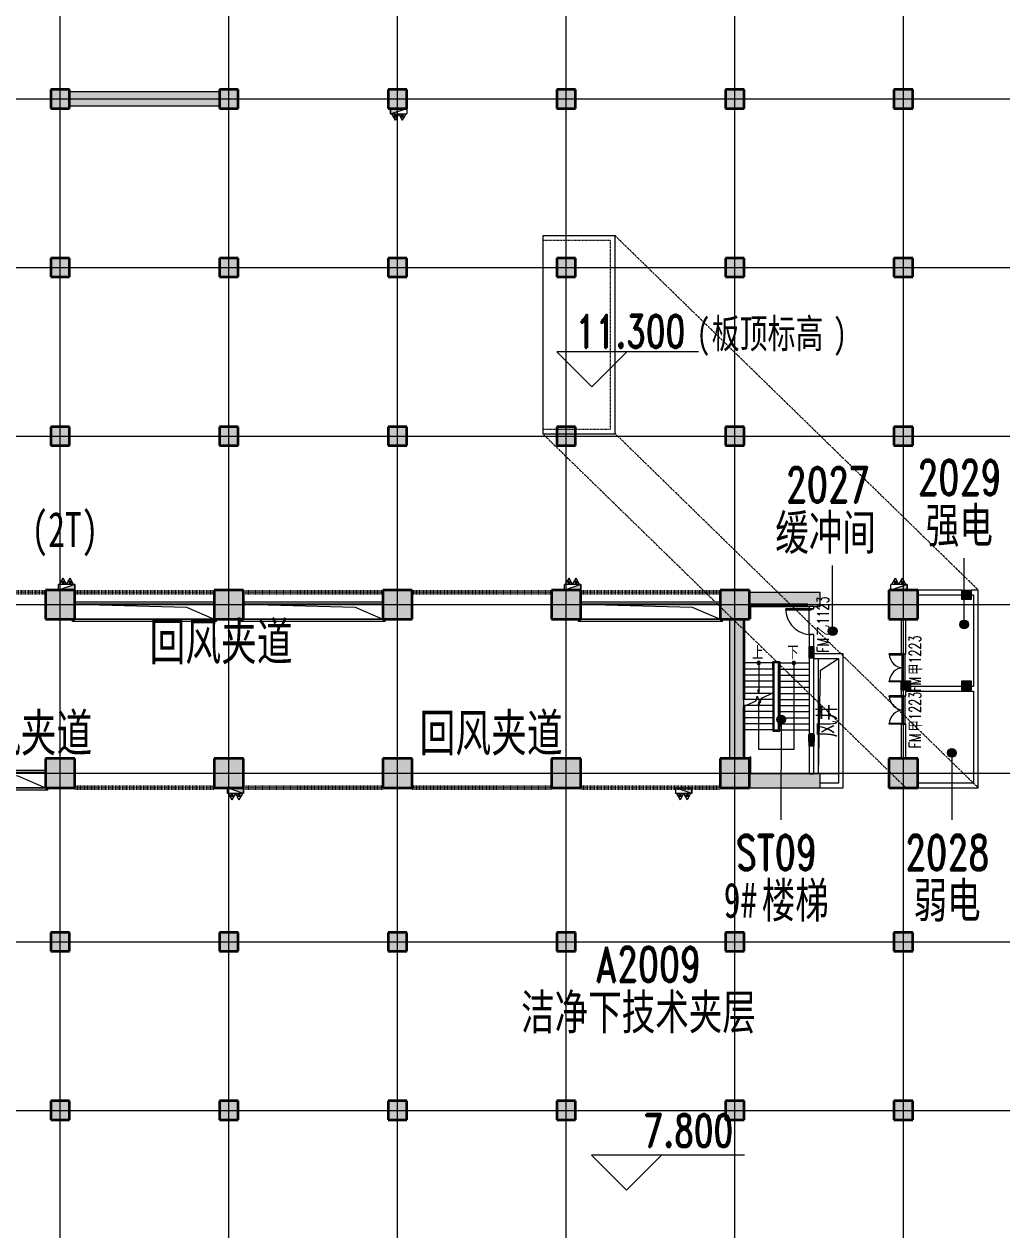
# Model space of a CAD drawing. Header units: millimetres. Extents: x -172041 to 399210, y -31706 to 192400.
# Drawn here: x 200055 to 241807, y 88494 to 139997 of the extents above; entities that cross this region are included whole.
import ezdxf

# ---------------------------------------------------------------- set-up
doc = ezdxf.new("R2010")
doc.units = ezdxf.units.MM
for name, pattern in [('Dash', [6.35, 3.175, -3.175]), ('划线', [6.36, 3.18, -3.18]), ('架空线', [3.97, 2.38, -1.59]), ('轴网线', [22.04, 18.38, -1.83, 0, -1.83])]:
    doc.linetypes.add(name, pattern=pattern)
doc.layers.get('0').update_dxf_attribs({"color": 8})
for name, color, linetype, lineweight in [('A-ANNO-NOTE', 8, 'Continuous', 5), ('A-AREA', 8, 'Continuous', 5), ('A-AREA-IDEN', 8, 'Continuous', 9), ('A-DETL', 8, 'Continuous', 18), ('A-DETL-GENF', 8, 'Continuous', 18), ('A-DOOR', 8, 'Continuous', 5), ('A-DOOR-IDEN', 8, 'Continuous', 9), ('A-DOOR-OPNG', 8, 'Continuous', 5), ('A-FLOR', 8, 'Continuous', 5), ('A-FLOR-HRAL', 8, 'Continuous', 5), ('A-GENM', 8, 'Continuous', 5), ('A-WALL', 8, 'Continuous', 5), ('A-WALL-PATT', 8, 'Continuous', 9), ('M-EQPM', 8, 'Continuous', 5), ('S-COLS', 8, 'Continuous', 5), ('S-GRID', 8, 'Continuous', 9), ('S-STRS', 8, 'Continuous', 5), ('S-STRS-MBND', 8, 'Continuous', 5)]:
    doc.layers.add(name, color=color, linetype=linetype, lineweight=lineweight)
doc.styles.add('RomanD', font='romand__.ttf', dxfattribs={"width": 0.7, "height": 1500})
doc.styles.add('RomanD_1', font='romand__.ttf', dxfattribs={"width": 0.7, "height": 1400})
doc.styles.add('RomanD_4', font='romand__.ttf', dxfattribs={"width": 0.7, "height": 500})
doc.styles.add('仿宋', font='', dxfattribs={"width": 0.7, "height": 500})
doc.styles.add('仿宋_2', font='', dxfattribs={"width": 0.7, "height": 1500})
doc.styles.add('仿宋_4', font='', dxfattribs={"width": 0.7, "height": 1600})
doc.styles.add('仿宋_6', font='', dxfattribs={"width": 0.7, "height": 750})
doc.styles.add('仿宋_7', font='', dxfattribs={"width": 0.7, "height": 1250})
doc.styles.add('微软雅黑', font='Microsoft YaHei.ttf', dxfattribs={"width": 0.7, "height": 500})
doc.styles.get('仿宋').set_extended_font_data('FangSong')
doc.styles.get('仿宋_2').set_extended_font_data('FangSong')
doc.styles.get('仿宋_4').set_extended_font_data('FangSong')
doc.styles.get('仿宋_6').set_extended_font_data('FangSong')
doc.styles.get('仿宋_7').set_extended_font_data('FangSong')
pattern_1 = [(45, (144309.9, 0), (-1060.66, 1060.66), []), (135, (144309.9, 0), (-1060.66, -1060.66), [])]
pattern_2 = [(45, (-5e-09, 2e-10), (-1060.66, 1060.66), []), (135, (-5e-09, 2e-10), (-1060.66, -1060.66), [])]

# ---------------------------------------------------------------- blocks, each defined once
blk = doc.blocks.new('X-ST-F3-02-C-001_HLP2_rvt-1-LAY-2F-1_500-A')
at = {"layer": 'S-COLS', "true_color": 0xc0c0c0}
for points in [[(202000, 136400), (202000, 137200), (201200, 137200), (201200, 136400)], [(209200, 136400), (209200, 137200), (208400, 137200), (208400, 136400)], [(216400, 136400), (216400, 137200), (215600, 137200), (215600, 136400)], [(223600, 136400), (223600, 137200), (222800, 137200), (222800, 136400)], [(230800, 136400), (230800, 137200), (230000, 137200), (230000, 136400), (230400, 136400)], [(237200, 136400), (238000, 136400), (238000, 137200), (237200, 137200)], [(202000, 129200), (202000, 130000), (201200, 130000), (201200, 129200)], [(209200, 129200), (209200, 130000), (208400, 130000), (208400, 129200)], [(216400, 129200), (216400, 130000), (215600, 130000), (215600, 129200)], [(223600, 129200), (223600, 130000), (222800, 130000), (222800, 129200)], [(230800, 129200), (230800, 130000), (230000, 130000), (230000, 129200), (230400, 129200)], [(238000, 129200), (238000, 130000), (237200, 130000), (237200, 129200), (237413, 129200)], [(201200, 122000), (202000, 122000), (202000, 122800), (201200, 122800)], [(209200, 122000), (209200, 122800), (208400, 122800), (208400, 122000)], [(216400, 122000), (216400, 122800), (215600, 122800), (215600, 122000)], [(223600, 122000), (223600, 122800), (222800, 122800), (222800, 122000)], [(230800, 122000), (230800, 122800), (230000, 122800), (230000, 122000)], [(238000, 122000), (238000, 122800), (237200, 122800), (237200, 122000)], [(200975, 114575), (202225, 114575), (202225, 115825), (200975, 115825), (200975, 114622)], [(209425, 114575), (209425, 115825), (208175, 115825), (208175, 114575), (208328, 114575)], [(215375, 114575), (216625, 114575), (216625, 115825), (215375, 115825), (215375, 115225)], [(222575, 114575), (223825, 114575), (223825, 115825), (222575, 115825), (222575, 114671)], [(230241, 114575), (231025, 114575), (231025, 115825), (229775, 115825), (229775, 114575), (230175, 114575)], [(238225, 114575), (238225, 115825), (236975, 115825), (236975, 114575), (237451, 114575)], [(233575, 109350), (233775, 109350), (233775, 109650), (233575, 109650), (233575, 109427)], [(202225, 107375), (202225, 108625), (200975, 108625), (200975, 107375)], [(209425, 107375), (209425, 108625), (208175, 108625), (208175, 107375)], [(216625, 107375), (216625, 108625), (215375, 108625), (215375, 107375)], [(223825, 107375), (223825, 108625), (222575, 108625), (222575, 107375)], [(230775, 107375), (231025, 107375), (231025, 108625), (229775, 108625), (229775, 107375), (230241, 107375)], [(236975, 107375), (238225, 107375), (238225, 108625), (236975, 108625), (236975, 107917)], [(202000, 100400), (202000, 101200), (201200, 101200), (201200, 100400), (201902, 100400)], [(209200, 100400), (209200, 101200), (208400, 101200), (208400, 100400)], [(216400, 100400), (216400, 101200), (215600, 101200), (215600, 100400)], [(223600, 100400), (223600, 101200), (222800, 101200), (222800, 100400)], [(230800, 100400), (230800, 101200), (230000, 101200), (230000, 100400)], [(238000, 100400), (238000, 101200), (237200, 101200), (237200, 100400), (237824, 100400)], [(202000, 93200), (202000, 94000), (201200, 94000), (201200, 93200)], [(209200, 93200), (209200, 94000), (208400, 94000), (208400, 93200), (208471, 93200)], [(216400, 93200), (216400, 94000), (215600, 94000), (215600, 93200)], [(222891, 93200), (223600, 93200), (223600, 94000), (222800, 94000), (222800, 93200)], [(230800, 93200), (230800, 94000), (230000, 94000), (230000, 93200)], [(238000, 93200), (238000, 94000), (237200, 94000), (237200, 93200)]]:
    blk.add_hatch(color=9, dxfattribs=at).paths.add_polyline_path(points, flags=0)
at = {"layer": 'S-COLS', "true_color": 0x808080}
for points in [[(240400, 115425), (240500, 115425), (240500, 115825), (240100, 115825), (240104, 115425)], [(233760, 113160), (233775, 113160), (233775, 113410), (233575, 113410), (233575, 113160), (233724, 113160)], [(233773, 112910), (233775, 112910), (233775, 113160), (233575, 113160), (233575, 112910)], [(237900, 111550), (237900, 111950), (237500, 111950), (237500, 111550), (237811, 111550)], [(240500, 111550), (240500, 111950), (240100, 111950), (240100, 111550)], [(233621, 109150), (233775, 109150), (233775, 109350), (233575, 109350), (233575, 109150)]]:
    blk.add_hatch(color=8, dxfattribs=at).paths.add_polyline_path(points, flags=0)
at = {"layer": 'S-COLS', "color": 7, "lineweight": 35}
for p, q in [((202000, 137200), (201200, 137200)), ((201200, 137200), (201200, 136400)), ((202000, 136400), (202000, 137200)), ((209200, 137200), (208400, 137200)), ((208400, 137200), (208400, 136400)), ((209200, 136400), (209200, 137200)), ((216400, 137200), (215600, 137200)), ((215600, 137200), (215600, 136400)), ((216400, 136400), (216400, 137200)), ((223600, 137200), (222800, 137200)), ((222800, 137200), (222800, 136400)), ((223600, 136400), (223600, 137200)), ((230800, 137200), (230000, 137200)), ((230000, 137200), (230000, 136400)), ((230800, 136400), (230800, 137200)), ((238000, 137200), (237200, 137200)), ((237200, 137200), (237200, 136400)), ((238000, 136400), (238000, 137200)), ((201200, 136400), (202000, 136400)), ((208400, 136400), (209200, 136400)), ((215600, 136400), (216400, 136400)), ((222800, 136400), (223600, 136400)), ((230000, 136400), (230800, 136400)), ((237200, 136400), (238000, 136400)), ((202000, 130000), (201200, 130000)), ((201200, 130000), (201200, 129200)), ((202000, 129200), (202000, 130000)), ((209200, 130000), (208400, 130000)), ((208400, 130000), (208400, 129200)), ((209200, 129200), (209200, 130000)), ((216400, 130000), (215600, 130000)), ((215600, 130000), (215600, 129200)), ((216400, 129200), (216400, 130000)), ((223600, 130000), (222800, 130000)), ((222800, 130000), (222800, 129200)), ((223600, 129200), (223600, 130000)), ((230800, 130000), (230000, 130000)), ((230000, 130000), (230000, 129200)), ((230800, 129200), (230800, 130000)), ((238000, 130000), (237200, 130000)), ((237200, 130000), (237200, 129200)), ((238000, 129200), (238000, 130000)), ((201200, 129200), (202000, 129200)), ((208400, 129200), (209200, 129200)), ((215600, 129200), (216400, 129200)), ((222800, 129200), (223600, 129200)), ((230000, 129200), (230800, 129200)), ((237200, 129200), (238000, 129200)), ((202000, 122800), (201200, 122800)), ((201200, 122800), (201200, 122000)), ((202000, 122000), (202000, 122800)), ((209200, 122800), (208400, 122800)), ((208400, 122800), (208400, 122000)), ((209200, 122000), (209200, 122800)), ((216400, 122800), (215600, 122800)), ((215600, 122800), (215600, 122000)), ((216400, 122000), (216400, 122800)), ((223600, 122800), (222800, 122800)), ((222800, 122800), (222800, 122000)), ((223600, 122000), (223600, 122800)), ((230800, 122800), (230000, 122800)), ((230000, 122800), (230000, 122000)), ((230800, 122000), (230800, 122800)), ((238000, 122800), (237200, 122800)), ((237200, 122800), (237200, 122000)), ((238000, 122000), (238000, 122800)), ((201200, 122000), (202000, 122000)), ((208400, 122000), (209200, 122000)), ((215600, 122000), (216400, 122000)), ((222800, 122000), (223600, 122000)), ((230000, 122000), (230800, 122000)), ((237200, 122000), (238000, 122000)), ((202225, 115825), (200975, 115825)), ((200975, 115825), (200975, 114575)), ((202225, 114575), (202225, 115825)), ((209425, 115825), (208175, 115825)), ((208175, 115825), (208175, 114575)), ((209425, 114575), (209425, 115825)), ((216625, 115825), (215375, 115825)), ((215375, 115825), (215375, 114575)), ((216625, 114575), (216625, 115825)), ((223825, 115825), (222575, 115825)), ((222575, 115825), (222575, 114575)), ((223825, 114575), (223825, 115825)), ((231025, 115825), (229775, 115825)), ((229775, 115825), (229775, 114575)), ((231025, 114575), (231025, 115825)), ((238225, 115825), (236975, 115825)), ((236975, 115825), (236975, 114575)), ((238225, 114575), (238225, 115825)), ((200975, 114575), (202225, 114575)), ((208175, 114575), (209425, 114575)), ((215375, 114575), (216625, 114575)), ((222575, 114575), (223825, 114575)), ((229775, 114575), (231025, 114575)), ((236975, 114575), (238225, 114575)), ((233775, 109650), (233575, 109650)), ((233575, 109650), (233575, 109350)), ((233575, 109350), (233775, 109350)), ((233775, 109350), (233775, 109650)), ((202225, 108625), (200975, 108625)), ((200975, 108625), (200975, 107375)), ((202225, 107375), (202225, 108625)), ((209425, 108625), (208175, 108625)), ((208175, 108625), (208175, 107375)), ((209425, 107375), (209425, 108625)), ((216625, 108625), (215375, 108625)), ((215375, 108625), (215375, 107375)), ((216625, 107375), (216625, 108625)), ((223825, 108625), (222575, 108625)), ((222575, 108625), (222575, 107375)), ((223825, 107375), (223825, 108625)), ((231025, 108625), (229775, 108625)), ((229775, 108625), (229775, 107375)), ((231025, 107375), (231025, 108625)), ((238225, 108625), (236975, 108625)), ((236975, 108625), (236975, 107375)), ((238225, 107375), (238225, 108625)), ((200975, 107375), (202225, 107375)), ((208175, 107375), (209425, 107375)), ((215375, 107375), (216625, 107375)), ((222575, 107375), (223825, 107375)), ((229775, 107375), (231025, 107375)), ((236975, 107375), (238225, 107375)), ((202000, 101200), (201200, 101200)), ((201200, 101200), (201200, 100400)), ((202000, 100400), (202000, 101200)), ((209200, 101200), (208400, 101200)), ((208400, 101200), (208400, 100400)), ((209200, 100400), (209200, 101200)), ((216400, 101200), (215600, 101200)), ((215600, 101200), (215600, 100400)), ((216400, 100400), (216400, 101200)), ((223600, 101200), (222800, 101200)), ((222800, 101200), (222800, 100400)), ((223600, 100400), (223600, 101200)), ((230800, 101200), (230000, 101200)), ((230000, 101200), (230000, 100400)), ((230800, 100400), (230800, 101200)), ((238000, 101200), (237200, 101200)), ((237200, 101200), (237200, 100400)), ((238000, 100400), (238000, 101200)), ((201200, 100400), (202000, 100400)), ((208400, 100400), (209200, 100400)), ((215600, 100400), (216400, 100400)), ((222800, 100400), (223600, 100400)), ((230000, 100400), (230800, 100400)), ((237200, 100400), (238000, 100400)), ((202000, 94000), (201200, 94000)), ((201200, 94000), (201200, 93200)), ((202000, 93200), (202000, 94000)), ((209200, 94000), (208400, 94000)), ((208400, 94000), (208400, 93200)), ((209200, 93200), (209200, 94000)), ((216400, 94000), (215600, 94000)), ((215600, 94000), (215600, 93200)), ((216400, 93200), (216400, 94000)), ((223600, 94000), (222800, 94000)), ((222800, 94000), (222800, 93200)), ((223600, 93200), (223600, 94000)), ((230800, 94000), (230000, 94000)), ((230000, 94000), (230000, 93200)), ((230800, 93200), (230800, 94000)), ((238000, 94000), (237200, 94000)), ((237200, 94000), (237200, 93200)), ((238000, 93200), (238000, 94000)), ((201200, 93200), (202000, 93200)), ((208400, 93200), (209200, 93200)), ((215600, 93200), (216400, 93200)), ((222800, 93200), (223600, 93200)), ((230000, 93200), (230800, 93200)), ((237200, 93200), (238000, 93200))]:
    blk.add_line(p, q, dxfattribs=at)
at = {"layer": 'S-COLS', "color": 7, "lineweight": 15}
for p, q in [((240100, 115425), (240100, 115825)), ((240100, 115825), (240500, 115825)), ((240500, 115425), (240100, 115425)), ((240500, 115825), (240500, 115425)), ((233575, 113410), (233775, 113410)), ((233575, 113160), (233575, 113410)), ((233775, 113410), (233775, 113160)), ((233775, 113160), (233575, 113160)), ((233575, 112910), (233575, 113160)), ((233775, 112910), (233575, 112910)), ((233775, 113160), (233775, 112910)), ((237500, 111550), (237500, 111950)), ((237500, 111950), (237900, 111950)), ((237900, 111950), (237900, 111550)), ((240100, 111550), (240100, 111950)), ((240100, 111950), (240500, 111950)), ((240500, 111950), (240500, 111550)), ((237900, 111550), (237500, 111550)), ((240500, 111550), (240100, 111550)), ((233575, 109150), (233575, 109350)), ((233775, 109350), (233775, 109150)), ((233775, 109150), (233575, 109150))]:
    blk.add_line(p, q, dxfattribs=at)
blk = doc.blocks.new('栏杆扶手 - 栏杆扶手-1093196-LAY-2F-1_500-A')
at = {"layer": 'A-FLOR-HRAL', "lineweight": 15}
for p, q in [((232025, 111430), (232025, 109850)), ((232075, 111453), (232075, 109850)), ((232025, 109850), (232025, 109800)), ((232025, 109850), (232025, 109800)), ((232025, 109850), (232025, 109800)), ((232025, 109800), (232325, 109800)), ((232075, 109850), (232275, 109850)), ((232275, 109850), (232275, 109990)), ((232325, 109800), (232325, 109990))]:
    blk.add_line(p, q, dxfattribs=at)
blk = doc.blocks.new('顶部扶栏类型 - 顶部扶栏_内部_-1093204-LAY-2F-1_500-A')
at = {"layer": 'A-FLOR-HRAL', "lineweight": 15}
for p, q in [((232025, 112710), (232025, 112760)), ((232025, 112760), (232200, 112760)), ((232200, 112710), (232075, 112710)), ((232200, 112760), (232325, 112760)), ((232275, 112710), (232200, 112710)), ((232275, 112635), (232275, 112710)), ((232275, 109990), (232275, 112635)), ((232325, 112635), (232275, 112635)), ((232325, 112760), (232325, 112635)), ((232325, 112635), (232325, 109990)), ((232325, 109990), (232275, 109990))]:
    blk.add_line(p, q, dxfattribs=at)
blk = doc.blocks.new('顶部扶栏类型 - 顶部扶栏_内部_-V21-LAY-2F-1_500-A')
at = {"layer": 'A-FLOR-HRAL', "lineweight": 15}
for p, q in [((232025, 112710), (232025, 112760)), ((232200, 112760), (232025, 112760)), ((232200, 112710), (232075, 112710)), ((232325, 112760), (232200, 112760)), ((232300, 112710), (232200, 112710)), ((232275, 109990), (232275, 112635)), ((232325, 112635), (232325, 112760)), ((232325, 109990), (232325, 112635))]:
    blk.add_line(p, q, dxfattribs=at)
blk = doc.blocks.new('顶部扶栏类型 - 顶部扶栏_内部_-1093252-LAY-2F-1_500-A')
at = {"layer": 'A-FLOR-HRAL', "lineweight": 15}
for p, q in [((232025, 112710), (232075, 112710)), ((232025, 112490), (232025, 112710)), ((232075, 112490), (232025, 112490)), ((232075, 112710), (232075, 112490))]:
    blk.add_line(p, q, dxfattribs=at)
blk = doc.blocks.new('顶部扶栏类型 - 顶部扶栏_内部_-V22-LAY-2F-1_500-A')
at = {"layer": 'A-FLOR-HRAL', "lineweight": 15}
for p, q in [((232075, 112710), (232025, 112710)), ((232025, 112710), (232025, 111430)), ((232075, 112710), (232075, 111453)), ((232025, 111430), (232075, 111453))]:
    blk.add_line(p, q, dxfattribs=at)
blk = doc.blocks.new('上楼梯路径-C - 顺砌剖面-1881070-LAY-2F-1_500-A')
at = {"layer": 'A-DETL-GENF', "true_color": 0x808080}
blk.add_hatch(color=8, dxfattribs=at).paths.add_polyline_path([(0, 75), (-38, 65), (-65, 37), (-75, 0), (-65, -38), (-53, -53), (-19, -72), (19, -72), (53, -53), (72, -19), (72, 10), (65, 37), (53, 53), (19, 72)], flags=0)
at = {"layer": 'A-DETL-GENF'}
for p, q in [((0, 1300), (-39, 1155)), ((0, 75), (0, 1300)), ((0, 1300), (39, 1155)), ((0, 0), (0, 75))]:
    blk.add_line(p, q, dxfattribs=at)
for start, end in [(90, 270), (270, 90)]:
    blk.add_arc((0, 0), 75, start, end, dxfattribs=at)
blk = doc.blocks.new('下楼梯路径-C - 顺砌剖面-1882375-LAY-2F-1_500-A')
at = {"layer": 'A-DETL-GENF', "true_color": 0x808080}
blk.add_hatch(color=8, dxfattribs=at).paths.add_polyline_path([(619, -1180), (626, -1198), (654, -1226), (691, -1236), (729, -1226), (756, -1198), (766, -1161), (756, -1123), (741, -1106), (711, -1088), (682, -1088), (654, -1096), (626, -1123), (619, -1142)], flags=0)
at = {"layer": 'A-DETL-GENF'}
for p, q in [((-3009, -1161), (-3009, 339)), ((-3009, 339), (-964, 339)), ((-964, 339), (-1109, 378)), ((-964, 339), (-1109, 300)), ((619, -1161), (-3009, -1161)), ((691, -1161), (619, -1161))]:
    blk.add_line(p, q, dxfattribs=at)
for start, end in [(360, 180), (180, 360)]:
    blk.add_arc((691, -1161), 75, start, end, dxfattribs=at)
blk = doc.blocks.new('AR-F3-00-STA-001_HLP2_rvt-1-LAY-2F-1_500-A')
at = {"layer": 'S-STRS', "lineweight": 15}
for p, q in [((233575, 113925), (233575, 114985)), ((231350, 112710), (230831, 112710)), ((232025, 112450), (230831, 112450)), ((231490, 112710), (231350, 112710)), ((232025, 112710), (231500, 112710)), ((232325, 112710), (232850, 112710)), ((232325, 112450), (233575, 112450)), ((232855, 112710), (232980, 112710)), ((232985, 112710), (233000, 112710)), ((233000, 112710), (233575, 112710)), ((232025, 112190), (230831, 112190)), ((232025, 111930), (230831, 111930)), ((232325, 112190), (233575, 112190)), ((232325, 111930), (233575, 111930)), ((232025, 111670), (230831, 111670)), ((231983, 111410), (230831, 111410)), ((232025, 111410), (231983, 111410)), ((232325, 111670), (233575, 111670)), ((232325, 111410), (233575, 111410)), ((230775, 111150), (230775, 110890)), ((231325, 111150), (230775, 111150)), ((230775, 110890), (230775, 110847)), ((230867, 110890), (230775, 110890)), ((232025, 110890), (230867, 110890)), ((231425, 111150), (231325, 111150)), ((231525, 111150), (231425, 111150)), ((232025, 111150), (231525, 111150)), ((232325, 111150), (233575, 111150)), ((232325, 110890), (233575, 110890)), ((232025, 110630), (230831, 110630)), ((232025, 110370), (230831, 110370)), ((232325, 110630), (233575, 110630)), ((232325, 110370), (233575, 110370)), ((232025, 110110), (230831, 110110)), ((232025, 109850), (230831, 109850)), ((232325, 110110), (233575, 110110)), ((232325, 109850), (233575, 109850))]:
    blk.add_line(p, q, dxfattribs=at)
at = {"layer": 'S-STRS', "linetype": '架空线', "lineweight": 15}
for p, q in [((231350, 112710), (230831, 112710)), ((232025, 112450), (230831, 112450)), ((231490, 112710), (231350, 112710)), ((232025, 112710), (231500, 112710)), ((232325, 112710), (232850, 112710)), ((232325, 112450), (233575, 112450)), ((232855, 112710), (232980, 112710)), ((232985, 112710), (233000, 112710)), ((233000, 112710), (233575, 112710)), ((232025, 112190), (230831, 112190)), ((232025, 111930), (230831, 111930)), ((232325, 112190), (233575, 112190)), ((232325, 111930), (233575, 111930)), ((232025, 111670), (230831, 111670)), ((231983, 111410), (230831, 111410)), ((232025, 111410), (231983, 111410)), ((232325, 111670), (233575, 111670)), ((232325, 111410), (233575, 111410)), ((231325, 111150), (230775, 111150)), ((230867, 110890), (230775, 110890)), ((232025, 110890), (230867, 110890)), ((231425, 111150), (231325, 111150)), ((231525, 111150), (231425, 111150)), ((232025, 111150), (231525, 111150)), ((232325, 111150), (233575, 111150)), ((232325, 110890), (233575, 110890)), ((232025, 110630), (230831, 110630)), ((232025, 110370), (230831, 110370)), ((232325, 110630), (233575, 110630)), ((232325, 110370), (233575, 110370)), ((232025, 110110), (230831, 110110)), ((232025, 109850), (230831, 109850)), ((232325, 110110), (233575, 110110)), ((232325, 109850), (233575, 109850))]:
    blk.add_line(p, q, dxfattribs=at)
at = {"layer": 'S-STRS-MBND', "lineweight": 15}
for p, q in [((231312, 111097), (231359, 111292)), ((231359, 111292), (231491, 111008)), ((231538, 111203), (232075, 111453)), ((230775, 110847), (231312, 111097)), ((231491, 111008), (231538, 111203))]:
    blk.add_line(p, q, dxfattribs=at)
at = {"lineweight": 15}
for name, p, rotation in [('上楼梯路径-C - 顺砌剖面-1881070-LAY-2F-1_500-A', (231425, 112710), 180), ('下楼梯路径-C - 顺砌剖面-1882375-LAY-2F-1_500-A', (231764, 112019), 89.9999999999999)]:
    blk.add_blockref(name, p, dxfattribs=dict(at, rotation=rotation))
at = {"color": 163, "lineweight": 15, "true_color": 0x667fcc}
for name in ['顶部扶栏类型 - 顶部扶栏_内部_-1093204-LAY-2F-1_500-A', '顶部扶栏类型 - 顶部扶栏_内部_-V21-LAY-2F-1_500-A', '顶部扶栏类型 - 顶部扶栏_内部_-1093252-LAY-2F-1_500-A', '顶部扶栏类型 - 顶部扶栏_内部_-V22-LAY-2F-1_500-A', '栏杆扶手 - 栏杆扶手-1093196-LAY-2F-1_500-A']:
    blk.add_blockref(name, (0, 0), dxfattribs=at)
at = {"layer": 'A-ANNO-NOTE', "color": 7, "lineweight": 15, "char_height": 500, "width": 673.42, "attachment_point": 1, "style": '仿宋'}
for s, insert in [('\\f仿宋|b0|i0|c134|p49|;\\W.7;上', (231145, 113420)), ('\\f仿宋|b0|i0|c134|p49|;\\W.7;下', (232645, 113420))]:
    blk.add_mtext(s, dxfattribs=dict(at, insert=insert))
blk = doc.blocks.new('单扇平开防火门_带观察窗 - FM乙1123-4703350-LAY-2F-1_500-A')
at = {"layer": 'A-DOOR'}
for p, q in [((550, 1100), (510, 1100)), ((510, 1100), (510, 0)), ((510, 1100), (550, 1100)), ((510, 900), (510, 1100)), ((550, 0), (550, 1100)), ((550, 1100), (550, 900)), ((510, 700), (510, 900)), ((510, 0), (510, 700)), ((550, 900), (550, 700)), ((550, 700), (550, 0)), ((510, 0), (550, 0)), ((550, 0), (510, 0))]:
    blk.add_line(p, q, dxfattribs=at)
blk.add_arc((550, 0), 1100, 90, 180, dxfattribs=at)
at = {"layer": 'A-DOOR-OPNG'}
for p, q in [((-550, -100), (-550, 100)), ((550, -99), (550, 100))]:
    blk.add_line(p, q, dxfattribs=at)
blk = doc.blocks.new('双扇平开防火门_带观察窗 - FM甲1223-4642970-LAY-2F-1_500-A')
at = {"layer": 'A-DOOR'}
for p, q in [((-560, 0), (-600, 0)), ((-600, 0), (-600, -600)), ((-600, 0), (-560, 0)), ((-600, -200), (-600, 0)), ((-560, -600), (-560, 0)), ((-560, 0), (-560, -200)), ((-600, -400), (-600, -200)), ((-600, -600), (-600, -400)), ((-560, -200), (-560, -400)), ((-560, -400), (-560, -600)), ((560, -600), (560, -100)), ((560, -200), (560, -100)), ((560, -400), (560, -200)), ((560, -600), (560, -400)), ((600, -100), (600, -600)), ((600, -100), (600, -200)), ((600, -200), (600, -400)), ((600, -400), (600, -600)), ((-600, -600), (-560, -600)), ((-560, -600), (-600, -600)), ((600, -600), (560, -600)), ((600, -600), (560, -600))]:
    blk.add_line(p, q, dxfattribs=at)
for centre, start, end in [((-600, 0), 270, 360), ((600, 0), 180, 270)]:
    blk.add_arc(centre, 600, start, end, dxfattribs=at)
at = {"layer": 'A-DOOR-OPNG'}
for p, q in [((-600, -100), (-600, 100)), ((-600, 70), (550, 70)), ((-600, -70), (550, -70))]:
    blk.add_line(p, q, dxfattribs=at)
blk = doc.blocks.new('双扇平开防火门_带观察窗 - FM甲1223-V4-LAY-2F-1_500-A')
at = {"layer": 'A-DOOR'}
for p, q in [((-560, 0), (-600, 0)), ((-600, 0), (-600, -600)), ((-600, 0), (-560, 0)), ((-600, -200), (-600, 0)), ((-560, -600), (-560, 0)), ((-560, 0), (-560, -200)), ((560, -600), (560, 0)), ((560, 0), (600, 0)), ((600, 0), (600, -600)), ((-600, -400), (-600, -200)), ((-600, -600), (-600, -400)), ((-560, -200), (-560, -400)), ((-560, -400), (-560, -600)), ((560, 0), (600, 0)), ((560, -200), (560, 0)), ((560, -400), (560, -200)), ((560, -600), (560, -400)), ((600, 0), (600, -200)), ((600, -200), (600, -400)), ((600, -400), (600, -600)), ((-600, -600), (-560, -600)), ((-560, -600), (-600, -600)), ((600, -600), (560, -600)), ((600, -600), (560, -600))]:
    blk.add_line(p, q, dxfattribs=at)
for centre, start, end in [((-600, 0), 270, 360), ((600, 0), 180, 270)]:
    blk.add_arc(centre, 600, start, end, dxfattribs=at)
at = {"layer": 'A-DOOR-OPNG'}
for p, q in [((-600, -100), (-600, 100)), ((-600, 70), (600, 70)), ((600, -100), (600, 100)), ((-600, -70), (600, -70))]:
    blk.add_line(p, q, dxfattribs=at)
blk = doc.blocks.new('楼板洞口 - 楼板洞口-翻边100mm-2515039-LAY-2F-1_500-A')
at = {"layer": 'A-GENM'}
for p, q in [((-100, 0), (-100, 5950)), ((0, 0), (0, 5950)), ((0, 5950), (0, 0)), ((130, 4760), (650, 5950)), ((750, 6050), (650, 6050)), ((650, 5950), (650, 0)), ((650, 0), (650, 5950)), ((750, 6050), (750, -100)), ((0, 0), (130, 4760)), ((750, -100), (650, -100))]:
    blk.add_line(p, q, dxfattribs=at)
blk = doc.blocks.new('楼板洞口-A - H-无翻边-3920029-LAY-2F-1_500-A')
at = {"layer": 'A-GENM'}
for p, q in [((0, 0), (0, 4925)), ((85, 4432.5), (850, 4925)), ((0, 0), (85, 4432.5)), ((850, 0), (75, 0))]:
    blk.add_line(p, q, dxfattribs=at)
blk = doc.blocks.new('室内消火栓箱_带灭火器__左右式_ - SG24D65-P-V58-LAY-2F-1_500-A')
at = {"layer": 'A-DETL-GENF', "lineweight": 5}
blk.add_hatch(color=256, dxfattribs=at).paths.add_polyline_path([(350, 0), (-350, 240), (-350, 0), (50, 0)], flags=0)
h = blk.add_hatch(color=256, dxfattribs=at)
h.paths.add_polyline_path([(195, 280), (195, 370), (105, 370), (105, 280)], flags=0)
h.paths.add_polyline_path([(-105, 370), (-195, 370), (-195, 280), (-105, 280)], flags=0)
for p, q in [((-350, 240), (350, 240)), ((-350, 240), (350, 0)), ((-350, 240), (-350, 0)), ((-350, 240), (350, 0)), ((-350, 0), (-350, 240)), ((-300, 240), (-150, 500)), ((-195, 370), (-105, 370)), ((-195, 280), (-195, 370)), ((-105, 280), (-195, 280)), ((0, 240), (-150, 500)), ((-105, 370), (-105, 280)), ((0, 240), (150, 500)), ((105, 280), (105, 370)), ((105, 370), (195, 370)), ((195, 280), (105, 280)), ((300, 240), (150, 500)), ((195, 370), (195, 280)), ((350, 0), (-350, 0)), ((350, 0), (-350, 0))]:
    blk.add_line(p, q, dxfattribs=at)
at = {"layer": 'M-EQPM'}
blk.add_line((350, 0), (350, 240), dxfattribs=at)
blk = doc.blocks.new('室内消火栓箱_带灭火器__左右式_ - SG24D65-P-V55-LAY-2F-1_500-A')
at = {"layer": 'A-DETL-GENF', "lineweight": 5}
blk.add_hatch(color=256, dxfattribs=at).paths.add_polyline_path([(-350, -240), (350, 0), (-350, 0)], flags=0)
h = blk.add_hatch(color=256, dxfattribs=at)
h.paths.add_polyline_path([(-195, -370), (-105, -370), (-105, -280), (-195, -280)], flags=0)
h.paths.add_polyline_path([(105, -280), (105, -370), (195, -370), (195, -280)], flags=0)
for p, q in [((-350, -240), (350, 0)), ((-350, -240), (-350, 0)), ((-350, 0), (-350, -240)), ((-350, -240), (350, 0)), ((-350, -240), (350, -240)), ((-300, -240), (-150, -500)), ((-105, -280), (-195, -280)), ((-195, -280), (-195, -370)), ((-195, -370), (-105, -370)), ((0, -240), (-150, -500)), ((-105, -370), (-105, -280)), ((0, -240), (150, -500)), ((195, -280), (105, -280)), ((105, -280), (105, -370)), ((105, -370), (195, -370)), ((300, -240), (150, -500)), ((195, -370), (195, -280))]:
    blk.add_line(p, q, dxfattribs=at)
at = {"layer": 'M-EQPM'}
blk.add_line((350, 0), (350, -240), dxfattribs=at)
blk = doc.blocks.new('高程点-说明仿宋-2 - 高程点-说明仿宋-2-1141479-LAY-2F-1_500-A')
at = {"layer": 'A-ANNO-NOTE', "lineweight": 18}
for p, q in [((10.06, 2.99), (-2.99, 2.99)), ((0, 0), (-2.99, 2.99)), ((0, 0), (2.99, 2.99))]:
    blk.add_line(p, q, dxfattribs=at)
blk = doc.blocks.new('高程点-说明仿宋 - 高程点-说明仿宋-3488177-LAY-2F-1_500-A')
at = {"layer": 'A-ANNO-NOTE', "lineweight": 18}
for p, q in [((9.1, 2.99), (-2.99, 2.99)), ((0, 0), (-2.99, 2.99)), ((0, 0), (2.99, 2.99))]:
    blk.add_line(p, q, dxfattribs=at)

msp = doc.modelspace()

# ---------------------------------------------------------------- hatches: boundary and pattern name
at = {"layer": 'A-AREA-IDEN', "lineweight": 18}
h = msp.add_hatch(color=256, dxfattribs=at)
edge = h.paths.add_edge_path(flags=0)
edge.add_arc((240196.8, 114355.7), 187.5, 0, 360)
h = msp.add_hatch(color=256, dxfattribs=at)
edge = h.paths.add_edge_path(flags=0)
edge.add_arc((234580.5, 114067.9), 187.5, 0, 360)
h = msp.add_hatch(color=256, dxfattribs=at)
edge = h.paths.add_edge_path(flags=0)
edge.add_arc((232379.4, 110292.2), 187.5, 0, 360)
h = msp.add_hatch(color=256, dxfattribs=at)
edge = h.paths.add_edge_path(flags=0)
edge.add_arc((239674.2, 108867.3), 187.5, 0, 360)
at = {"layer": 'A-WALL-PATT', "lineweight": 5}
for points in [[(206813.3, 136500), (208400, 136500), (208400, 137100), (202000, 137100), (202000, 136500), (203795.2, 136500)], [(231025, 115125), (234050, 115125), (234050, 115725), (231025, 115725), (231025, 115170.8)], [(230241, 108625), (230775, 108625), (230775, 114575), (230175, 114575), (230175, 108625)], [(234050, 107375), (234050, 107975), (231025, 107975), (231025, 107375), (233846.1, 107375)]]:
    msp.add_hatch(color=256, dxfattribs=at).paths.add_polyline_path(points, flags=0)
h = msp.add_hatch(dxfattribs=at)
h.set_pattern_fill('FP_12', color=256, style=0, pattern_type=2)
h.set_pattern_definition(pattern_1)
h.paths.add_polyline_path([(212853.1, 115775), (212934.9, 115775), (212934.9, 115825), (212384.9, 115825), (212384.9, 115775), (212671.3, 115775)], flags=0)
h.paths.add_polyline_path([(209734.9, 115775), (210384.9, 115775), (210384.9, 115825), (209734.9, 115825), (209734.9, 115800)], flags=0)
h = msp.add_hatch(dxfattribs=at)
h.set_pattern_fill('FP_12', color=256, style=0, pattern_type=2)
h.set_pattern_definition(pattern_2)
h.paths.add_polyline_path([(231081, 114575), (231081, 115125), (231025, 115125), (231025, 114575)], flags=0)
h = msp.add_hatch(dxfattribs=at)
h.set_pattern_fill('FP_12', color=256, style=0, pattern_type=2)
h.set_pattern_definition(pattern_2)
h.paths.add_polyline_path([(230831, 108625), (230831, 110873), (230775, 110846.9), (230775, 108625)], flags=0)
h.paths.add_polyline_path([(230799, 111150), (230831, 111150), (230831, 114575), (230775, 114575), (230775, 111150)], flags=0)
h = msp.add_hatch(dxfattribs=at)
h.set_pattern_fill('FP_12', color=256, style=0, pattern_type=2)
h.set_pattern_definition(pattern_2)
h.paths.add_polyline_path([(231025, 108031), (231081, 108031), (231081, 108681), (231025, 108681), (231025, 108287.5)], flags=0)
h = msp.add_hatch(dxfattribs=at)
h.set_pattern_fill('FP_12', color=256, style=0, pattern_type=2)
h.set_pattern_definition(pattern_1)
h.paths.add_polyline_path([(212898.9, 107375), (212934.9, 107375), (212934.9, 107425), (212384.9, 107425), (212384.9, 107375)], flags=0)
h.paths.add_polyline_path([(210384.9, 107375), (210384.9, 107425), (209734.9, 107425), (209734.9, 107375)], flags=0)

# ---------------------------------------------------------------- linework, layer by layer
at = {"layer": 'A-AREA', "linetype": '划线', "lineweight": 60}
for p, q in [((200975, 115725), (195025, 115725)), ((208175, 115725), (202225, 115725)), ((215375, 115725), (209425, 115725)), ((222575, 115725), (216625, 115725)), ((229775, 115725), (223825, 115725)), ((208175, 107375), (202225, 107375)), ((215375, 107375), (209425, 107375)), ((222575, 107375), (216625, 107375)), ((229775, 107375), (223825, 107375))]:
    msp.add_line(p, q, dxfattribs=at)
at = {"layer": 'A-AREA-IDEN', "lineweight": 18}
for p, q in [((240196.8, 114355.7), (240196.8, 117182.8)), ((234580.5, 114067.9), (234574.8, 116872.8)), ((232379.4, 110292.2), (232373.6, 106010.9)), ((239674.2, 108867.3), (239674.2, 106010.9))]:
    msp.add_line(p, q, dxfattribs=at)
for centre in [(240196.8, 114355.7), (234580.5, 114067.9), (232379.4, 110292.2), (239674.2, 108867.3)]:
    msp.add_circle(centre, 187.5, dxfattribs=at)
at = {"layer": 'A-DETL', "lineweight": 5}
for p, q in [((225300, 130950), (222200, 130950)), ((222200, 130950), (222200, 122500)), ((225300, 122500), (225300, 130950)), ((222200, 122500), (225300, 122500))]:
    msp.add_line(p, q, dxfattribs=at)
at = {"layer": 'A-DETL', "linetype": 'Dash', "lineweight": 5}
for p, q in [((240800, 115825), (225300, 130950)), ((225100, 130750), (222200, 130750)), ((225100, 122700), (225100, 130750)), ((222200, 122700), (225100, 122700)), ((222200, 122500), (237712.5, 107375)), ((240800, 107375), (225300, 122500))]:
    msp.add_line(p, q, dxfattribs=at)
at = {"layer": 'A-FLOR'}
for p, q in [((233575, 113925), (233575, 114985)), ((233975, 107975), (233975, 112900)), ((234825, 107975), (234050, 107975))]:
    msp.add_line(p, q, dxfattribs=at)
at = {"layer": 'A-WALL', "lineweight": 9}
for p, q in [((208400, 137100), (202000, 137100)), ((202000, 136500), (208400, 136500)), ((234050, 115725), (231025, 115725)), ((234050, 115125), (234050, 115725)), ((240100, 115825), (238225, 115825)), ((238225, 115625), (240100, 115625)), ((240800, 115825), (240500, 115825)), ((240500, 115625), (240600, 115625)), ((240600, 115625), (240600, 111700)), ((240800, 112025), (240800, 115825)), ((231025, 115125), (233575, 115125)), ((233575, 115125), (233575, 115025)), ((233675, 115025), (233775, 115025)), ((233775, 115025), (233775, 115125)), ((233775, 115125), (234050, 115125)), ((230175, 114575), (230175, 108625)), ((230775, 111150), (230775, 114575)), ((237500, 114575), (237500, 113100)), ((237700, 113100), (237700, 114575)), ((233775, 113925), (233575, 113925)), ((233575, 113925), (233575, 113410)), ((233775, 113410), (233775, 113925)), ((233575, 112910), (233575, 109650)), ((235025, 113100), (233775, 113100)), ((233775, 112900), (234825, 112900)), ((233775, 109650), (233775, 112900)), ((234825, 112900), (234825, 107575)), ((235025, 107375), (235025, 113100)), ((237600, 113100), (237700, 113100)), ((240800, 107375), (240800, 112025)), ((237500, 111550), (237500, 111300)), ((237600, 111300), (237700, 111300)), ((237700, 111300), (237700, 111500)), ((237700, 111500), (240600, 111500)), ((240100, 111700), (237900, 111700)), ((240600, 111700), (240500, 111700)), ((240600, 111500), (240600, 107575)), ((230775, 108625), (230775, 110846.9)), ((237500, 110100), (237500, 108625)), ((237700, 110100), (237600, 110100)), ((237700, 108625), (237700, 110100)), ((233575, 109150), (233575, 107975)), ((233775, 107975), (233775, 109150)), ((233575, 107975), (231025, 107975)), ((234050, 107975), (233775, 107975)), ((234050, 107575), (234050, 107975)), ((231025, 107375), (235025, 107375)), ((234825, 107575), (234050, 107575)), ((240600, 107575), (238225, 107575)), ((238225, 107375), (240800, 107375))]:
    msp.add_line(p, q, dxfattribs=at)
at = {"layer": 'A-WALL'}
for p, q in [((233519, 115225), (231025, 115225)), ((231081, 115169), (233519, 115169)), ((231081, 114575), (231081, 115169)), ((233775, 115125), (233575, 115125)), ((230775, 114575), (230775, 111150)), ((230831, 111150), (230831, 114519)), ((230775, 110846.9), (230775, 108625)), ((230831, 108681), (230831, 110873)), ((231081, 108681), (231025, 108681)), ((231081, 108031), (231081, 108681)), ((233575, 107975), (233775, 107975)), ((234050, 107375), (234050, 107575))]:
    msp.add_line(p, q, dxfattribs=at)
at = {"layer": 'S-GRID', "linetype": '轴网线'}
for p, q in [((201600, -17706.2), (201600, 174400)), ((208800, -17706.2), (208800, 174400)), ((216000, -17706.2), (216000, 174400)), ((223200, -17706.2), (223200, 174400)), ((230400, -17706.2), (230400, 174400)), ((237600, -17706.2), (237600, 174400)), ((-16000, 136800), (308800, 136800)), ((-16000, 129600), (308800, 129600)), ((-16000, 122400), (308800, 122400)), ((-16000, 115200), (308800, 115200)), ((-16000, 108000), (308800, 108000)), ((-16000, 100800), (308800, 100800)), ((-16000, 93600), (308800, 93600))]:
    msp.add_line(p, q, dxfattribs=at)

# ---------------------------------------------------------------- block references
at = {"lineweight": 5}
for name in ['X-ST-F3-02-C-001_HLP2_rvt-1-LAY-2F-1_500-A', 'AR-F3-00-STA-001_HLP2_rvt-1-LAY-2F-1_500-A']:
    msp.add_blockref(name, (0, 0), dxfattribs=at)
at = {"layer": 'A-ANNO-NOTE', "lineweight": 18, "xscale": 500, "yscale": 500, "zscale": 500}
for name, p in [('高程点-说明仿宋 - 高程点-说明仿宋-3488177-LAY-2F-1_500-A', (224303.4, 124500.1)), ('高程点-说明仿宋-2 - 高程点-说明仿宋-2-1141479-LAY-2F-1_500-A', (225781.9, 90187.7))]:
    msp.add_blockref(name, p, dxfattribs=at)
at = {"layer": 'A-DOOR'}
for name, p, rotation in [('单扇平开防火门_带观察窗 - FM乙1123-4703350-LAY-2F-1_500-A', (233675, 114475), 90.00000000001087), ('双扇平开防火门_带观察窗 - FM甲1223-4642970-LAY-2F-1_500-A', (237600, 112500), 269.9999999999997), ('双扇平开防火门_带观察窗 - FM甲1223-V4-LAY-2F-1_500-A', (237600, 110700), 269.9999999999997)]:
    msp.add_blockref(name, p, dxfattribs=dict(at, rotation=rotation))
at = {"layer": 'A-GENM', "rotation": 270.0000000000003}
for p in [(202225, 115225), (209425, 115225), (223825, 115225), (195025, 108025)]:
    msp.add_blockref('楼板洞口 - 楼板洞口-翻边100mm-2515039-LAY-2F-1_500-A', p, dxfattribs=at)
at = {"layer": 'A-GENM'}
msp.add_blockref('楼板洞口-A - H-无翻边-3920029-LAY-2F-1_500-A', (233975, 107975), dxfattribs=at)
at = {"layer": 'M-EQPM'}
msp.add_blockref('室内消火栓箱_带灭火器__左右式_ - SG24D65-P-V55-LAY-2F-1_500-A', (216050, 136400), dxfattribs=at)
at = {"layer": 'M-EQPM', "rotation": 180}
for name, p in [('室内消火栓箱_带灭火器__左右式_ - SG24D65-P-V55-LAY-2F-1_500-A', (201870, 115825)), ('室内消火栓箱_带灭火器__左右式_ - SG24D65-P-V55-LAY-2F-1_500-A', (223475, 115825)), ('室内消火栓箱_带灭火器__左右式_ - SG24D65-P-V55-LAY-2F-1_500-A', (237411.5, 115825)), ('室内消火栓箱_带灭火器__左右式_ - SG24D65-P-V58-LAY-2F-1_500-A', (209075, 107370)), ('室内消火栓箱_带灭火器__左右式_ - SG24D65-P-V58-LAY-2F-1_500-A', (228215.7, 107370))]:
    msp.add_blockref(name, p, dxfattribs=at)

# ---------------------------------------------------------------- texts
at = {"layer": 'A-ANNO-NOTE', "lineweight": 9, "attachment_point": 1}
for s, insert, char_height, width, style in [('11.300', (223625.5, 127574), 1400, 6229.112, 'RomanD_1'), ('\\f仿宋|b0|i0|c134|p49|;\\W.7;(', (228767, 127406.3), 1250, 785.654, '仿宋_7'), ('板顶标高', (229415.2, 127406.3), 1250, 6285.23, '仿宋_7'), ('\\f仿宋|b0|i0|c134|p49|;\\W.7;)', (234601, 127406.3), 1250, 785.654, '仿宋_7'), ('7.800', (226512.6, 93436.7), 1400, 5106.749, 'RomanD_1')]:
    msp.add_mtext(s, dxfattribs=dict(at, insert=insert, char_height=char_height, width=width, style=style))
at = {"layer": 'A-AREA-IDEN', "attachment_point": 1}
for s, insert, char_height, width, style in [('2027', (232578.5, 121069.9), 1500, 4826.159, 'RomanD'), ('2029', (238194.8, 121379.9), 1500, 4826.159, 'RomanD'), ('强电', (238558.3, 119345.8), 1500, 3928.269, '仿宋_2'), ('(2T)', (200368, 119161), 1500, 3928.269, '仿宋_2'), ('缓冲间', (232131.8, 119035.8), 1500, 5892.403, '仿宋_2'), ('回风夹道', (205410.7, 114429.5), 1600, 8081.01, '仿宋_4'), ('回风夹道', (196856.1, 110529.5), 1600, 8081.01, '仿宋_4'), ('回风夹道', (216941.1, 110529.5), 1600, 8081.01, '仿宋_4'), ('ST09', (230445.6, 105361.2), 1500, 4657.804, 'RomanD'), ('2028', (237672.2, 105361.2), 1500, 4826.159, 'RomanD'), ('楼梯', (231551.2, 103327), 1500, 3928.269, '仿宋_2'), ('弱电', (238035.7, 103327), 1500, 3928.269, '仿宋_2'), ('9#', (229930.6, 103327), 1500, 1964.134, '仿宋_2'), ('A2009', (224467, 100587), 1500, 6032.698, 'RomanD'), ('洁净下技术夹层', (221278, 98552.8), 1500, 13748.941, '仿宋_2')]:
    msp.add_mtext(s, dxfattribs=dict(at, insert=insert, char_height=char_height, width=width, style=style))
at = {"layer": 'A-AREA-IDEN', "insert": (233954.6, 109529.6), "char_height": 750, "width": 2020.252, "attachment_point": 1, "rotation": 90, "style": '仿宋_6'}
msp.add_mtext('风井', dxfattribs=at)
at = {"layer": 'A-DOOR-IDEN', "char_height": 500, "attachment_point": 1, "rotation": 90}
for s, insert, width, style in [('1123', (233919.6, 114354), 1683.544, 'RomanD_4'), ('\\f微软雅黑|b0|i0|c134|p34|;\\W.7;乙', (233919.6, 113867.8), 589.24, '微软雅黑'), ('1223', (237851.6, 112687.8), 1683.544, 'RomanD_4'), ('FM', (233919.6, 113150.1), 869.831, 'RomanD_4'), ('\\f微软雅黑|b0|i0|c134|p34|;\\W.7;甲', (237851.6, 112201.6), 589.24, '微软雅黑'), ('FM', (237851.6, 111483.9), 869.831, 'RomanD_4'), ('1223', (237851.6, 110275.9), 1683.544, 'RomanD_4'), ('\\f微软雅黑|b0|i0|c134|p34|;\\W.7;甲', (237851.6, 109789.7), 589.24, '微软雅黑'), ('FM', (237851.6, 109072), 869.831, 'RomanD_4')]:
    msp.add_mtext(s, dxfattribs=dict(at, insert=insert, width=width, style=style))

doc.saveas('drawing.dxf')
